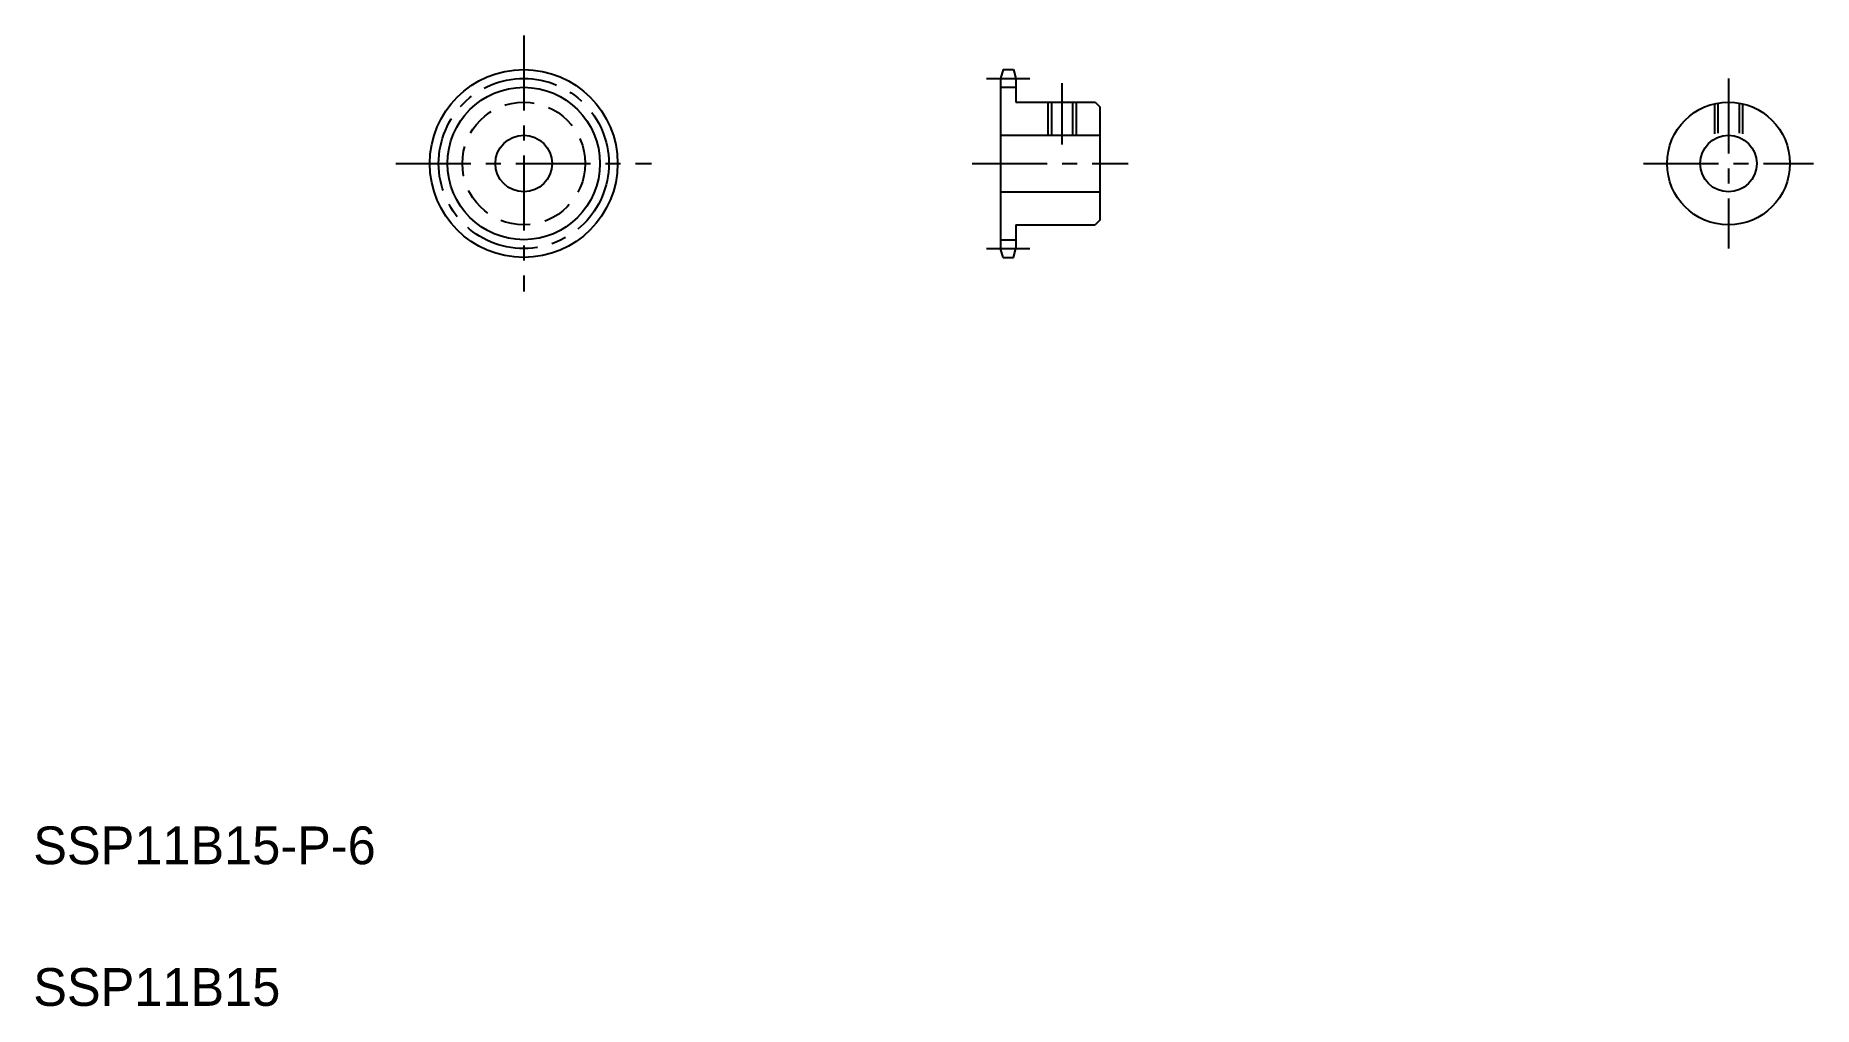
# Model space of a CAD drawing. Extents: x 10 to 199, y 10 to 113.
import ezdxf

# ---------------------------------------------------------------- set-up
doc = ezdxf.new("R2010")
doc.units = 0
doc.header["$LTSCALE"] = 0.25
doc.linetypes.add('CENTER', pattern=[50.8, 31.75, -6.35, 6.35, -6.35])
doc.linetypes.add('DASHED', pattern=[19.05, 12.7, -6.35])
doc.layers.get('0').update_dxf_attribs({"linetype": 'CONTINUOUS'})
doc.layers.add('CENTER', color=1, linetype='CENTER')

msp = doc.modelspace()

# ---------------------------------------------------------------- linework, layer by layer
at = {"color": 7, "linetype": 'CONTINUOUS'}
for p, q in [((112.72, 109.15), (112.46, 108.21)), ((112.46, 108.21), (112.46, 90.19)), ((112.72, 109.15), (113.81, 109.15)), ((113.81, 109.15), (114.06, 108.21)), ((114.06, 108.21), (114.06, 105.7)), ((112.46, 107.27), (114.06, 107.27)), ((114.06, 105.7), (122.46, 105.7)), ((117.84, 105.7), (117.84, 102.2)), ((120.08, 105.7), (120.08, 102.2)), ((122.46, 105.7), (122.96, 105.2)), ((122.96, 105.2), (122.96, 93.2)), ((112.46, 102.2), (122.96, 102.2)), ((122.96, 102.2), (122.96, 102.2)), ((122.96, 99.2), (122.96, 99.2)), ((112.46, 96.2), (122.96, 96.2)), ((114.06, 92.7), (122.46, 92.7)), ((114.06, 92.7), (114.06, 90.19)), ((122.96, 93.2), (122.46, 92.7)), ((112.46, 91.13), (114.06, 91.13)), ((112.72, 89.25), (112.46, 90.19)), ((112.72, 89.25), (113.81, 89.25)), ((113.81, 89.25), (114.06, 90.19))]:
    msp.add_line(p, q, dxfattribs=at)
at = {"color": 3, "linetype": 'CONTINUOUS'}
for p, q in [((117.46, 105.7), (117.46, 102.2)), ((120.46, 105.7), (120.46, 102.2))]:
    msp.add_line(p, q, dxfattribs=at)
at = {"color": 3, "linetype": 'DASHED'}
for p, q in [((188.06, 105.52), (188.06, 101.8)), ((188.44, 105.6), (188.44, 101.98)), ((190.68, 105.6), (190.68, 101.98)), ((191.06, 105.52), (191.06, 101.8))]:
    msp.add_line(p, q, dxfattribs=at)
at = {"color": 7, "linetype": 'CONTINUOUS'}
for centre, radius in [((61.95, 99.2), 9.95), ((189.56, 99.2), 6.5), ((189.56, 99.2), 3)]:
    msp.add_circle(centre, radius, dxfattribs=at)
at = {"color": 3, "linetype": 'CONTINUOUS'}
msp.add_circle((61.95, 99.2), 8.07, dxfattribs=at)
at = {"color": 3, "linetype": 'DASHED'}
msp.add_circle((61.95, 99.2), 6.5, dxfattribs=at)
msp.add_circle((61.95, 99.2), 3)
at = {"layer": 'CENTER', "color": 1, "linetype": 'CENTER'}
for p, q in [((61.95, 112.75), (61.95, 85.65)), ((110.96, 108.21), (115.56, 108.21)), ((118.96, 107.7), (118.96, 101.2)), ((189.56, 108.2), (189.56, 90.2)), ((48.4, 99.2), (75.5, 99.2)), ((109.46, 99.2), (125.96, 99.2)), ((180.56, 99.2), (198.56, 99.2)), ((110.96, 90.19), (115.56, 90.19))]:
    msp.add_line(p, q, dxfattribs=at)
msp.add_circle((61.95, 99.2), 9.01, dxfattribs=at)

# ---------------------------------------------------------------- texts
at = {"color": 7, "linetype": 'CONTINUOUS'}
for s, p in [('SSP11B15-P-6', (10, 25)), ('SSP11B15', (10, 10))]:
    msp.add_text(s, height=4, dxfattribs=at).set_placement(p)

doc.saveas('drawing.dxf')
